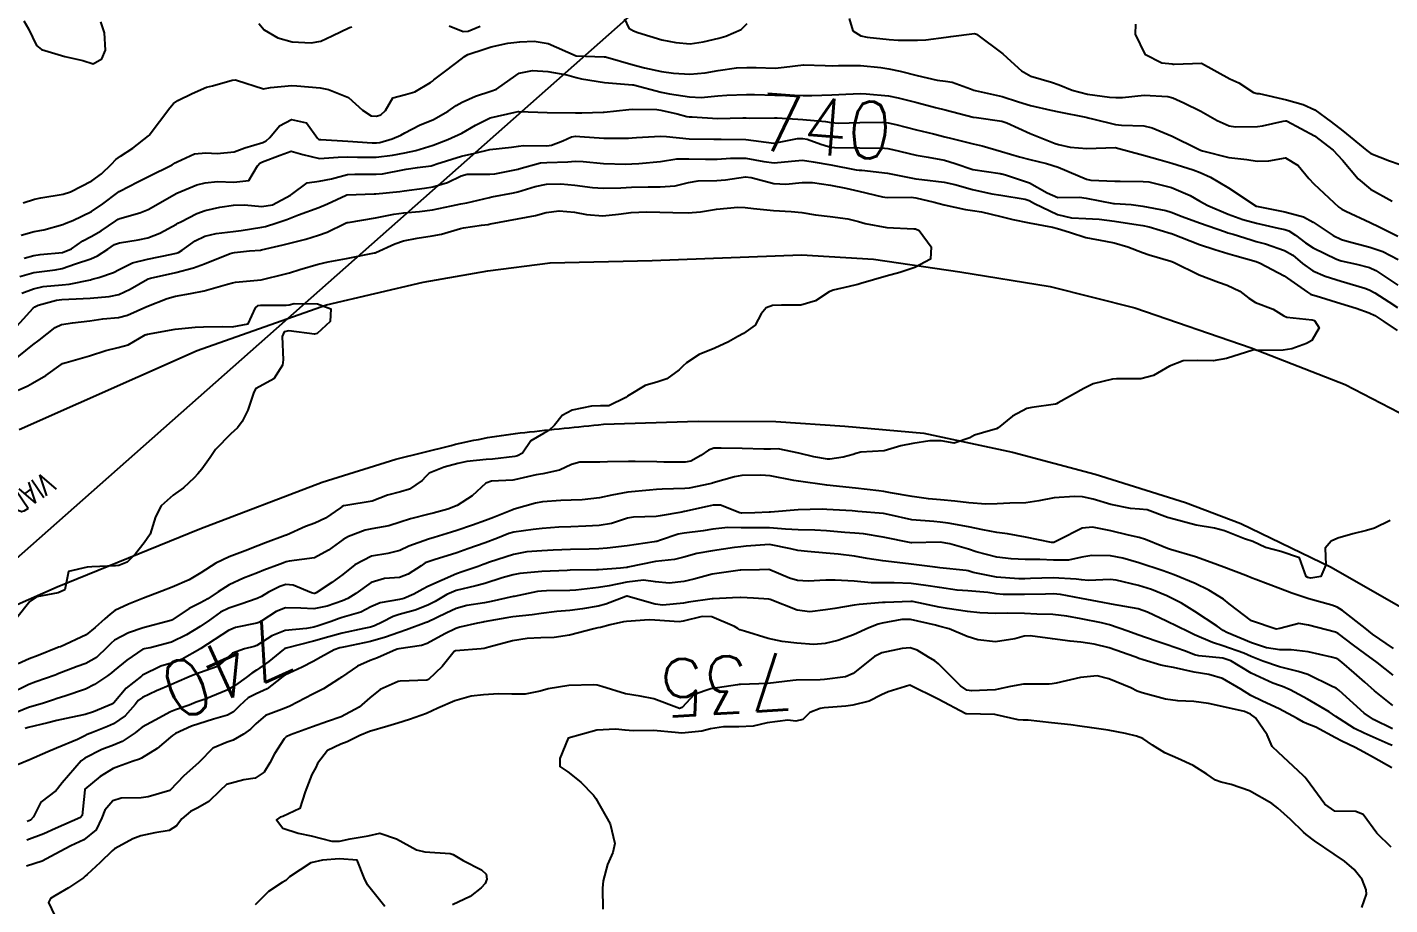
# Model space of a CAD drawing. Header units: metres. Extents: x 307586 to 320046, y 7427249 to 7434250.
# Drawn here: x 316592 to 316687.9, y 7432985.2 to 7433047 of the extents above; entities that cross this region are included whole.
import ezdxf
from ezdxf.enums import TextEntityAlignment as Align

# ---------------------------------------------------------------- set-up
doc = ezdxf.new("R2010")
doc.units = ezdxf.units.M
doc.header["$MEASUREMENT"] = 0
for name, color, linetype in [('Cotas', 45, 'Continuous'), ('Curvas de Nivel 1m', 11, 'Continuous'), ('Curvas de Nivel 5m', 15, 'Continuous'), ('TEXTO', 45, 'Continuous'), ('Vias Primárias', 230, 'Continuous')]:
    doc.layers.add(name, color=color, linetype=linetype)
doc.styles.add('ROMANS', font='romans', dxfattribs={"height": 0.2})
doc.styles.add('Style-STANDARD', font='STANDARD.shx')

msp = doc.modelspace()

# ---------------------------------------------------------------- linework, layer by layer
at = {"layer": 'Curvas de Nivel 1m', "flags": 128}
for points, elevation in [([(316591.751, 7433047.424), (316592.085, 7433046.846), (316592.646, 7433045.679), (316593.009, 7433045.406), (316594.638, 7433044.91), (316595.898, 7433044.633), (316596.633, 7433044.397), (316597.252, 7433044.738), (316597.512, 7433045.351), (316597.442, 7433046.565), (316597.176, 7433047.355)], 737), ([(316608.29, 7433047.224), (316608.666, 7433046.778), (316609.638, 7433046.23), (316610.654, 7433045.951), (316611.972, 7433045.862), (316612.655, 7433045.992), (316613.458, 7433046.365), (316614.67, 7433046.942), (316614.831, 7433046.987)], 737), ([(316621.702, 7433047.065), (316622.667, 7433046.678), (316623.021, 7433046.693), (316623.878, 7433047.038)], 737), ([(316634.031, 7433047.565), (316634.327, 7433046.913), (316634.67, 7433046.724), (316634.976, 7433046.599), (316636.661, 7433046.073), (316637.649, 7433045.884), (316638.657, 7433045.801), (316639.58, 7433045.93), (316640.663, 7433046.195), (316641.159, 7433046.339), (316642.235, 7433046.817), (316642.677, 7433047.232)], 737), ([(316649.836, 7433047.574), (316650.105, 7433046.726), (316650.668, 7433046.373), (316651.106, 7433046.273), (316652.664, 7433046.115), (316653.284, 7433046.063), (316654.664, 7433046.065), (316655.234, 7433046.094), (316656.667, 7433046.27), (316656.991, 7433046.322), (316658.672, 7433046.531), (316658.812, 7433046.477), (316660.65, 7433045.093), (316661.215, 7433044.591), (316661.965, 7433043.909), (316662.632, 7433043.518), (316664.09, 7433043.094), (316664.627, 7433042.92), (316665.539, 7433042.541), (316666.62, 7433042.253), (316668.172, 7433042.06), (316668.618, 7433042.02), (316669.079, 7433042.035), (316670.62, 7433042.195), (316672.268, 7433042.104), (316672.618, 7433041.999), (316673.406, 7433041.651), (316674.609, 7433041.061), (316675.758, 7433040.418), (316676.597, 7433040.026), (316677.039, 7433039.961), (316678.597, 7433039.996), (316678.934, 7433040.041), (316680.399, 7433040.362), (316680.571, 7433040.392), (316680.603, 7433040.388), (316680.626, 7433040.383), (316680.673, 7433040.359), (316682.588, 7433039.324), (316683.913, 7433038.317), (316684.566, 7433037.607), (316685.672, 7433036.299), (316686.542, 7433035.579), (316688.055, 7433034.742)], 737), ([(316669.99, 7433047.177), (316669.966, 7433046.487), (316670.652, 7433045.078), (316671.854, 7433044.462), (316672.578, 7433044.387), (316672.642, 7433044.376), (316672.729, 7433044.363), (316674.643, 7433044.43), (316676.632, 7433043.329), (316677.283, 7433043.054), (316678.297, 7433042.385), (316678.556, 7433042.315), (316678.622, 7433042.312), (316678.696, 7433042.306), (316680.618, 7433041.862), (316681.808, 7433041.535), (316682.611, 7433041.153), (316683.772, 7433040.318), (316684.593, 7433039.678), (316686.291, 7433038.293), (316686.571, 7433038.096), (316687.876, 7433037.58), (316688.564, 7433037.341)], 736), ([(316591.709, 7433034.617), (316592.518, 7433034.875), (316592.951, 7433034.973), (316594.521, 7433035.221), (316595.04, 7433035.382), (316596.531, 7433036.152), (316597.226, 7433036.663), (316597.932, 7433037.346), (316598.233, 7433037.657), (316598.551, 7433037.902), (316599.421, 7433038.471), (316600.522, 7433039.321), (316600.546, 7433039.348), (316600.574, 7433039.384), (316602.044, 7433041.298), (316602.296, 7433041.596), (316602.601, 7433041.812), (316603.593, 7433042.295), (316604.615, 7433042.745), (316605.025, 7433042.855), (316606.419, 7433043.243), (316606.623, 7433043.257), (316606.736, 7433043.239), (316608.614, 7433042.625), (316609.114, 7433042.717), (316610.618, 7433042.859), (316610.965, 7433042.847), (316612.616, 7433042.7), (316613.197, 7433042.582), (316614.606, 7433042.016), (316615.582, 7433041.135), (316616.206, 7433040.742), (316616.589, 7433040.703), (316616.895, 7433040.811), (316617.205, 7433041.114), (316617.72, 7433041.995), (316618.61, 7433042.243), (316619.274, 7433042.432), (316620.373, 7433043.082), (316620.521, 7433043.184), (316620.625, 7433043.269), (316621.467, 7433043.903), (316622.64, 7433044.787), (316622.776, 7433044.914), (316623.015, 7433045.046), (316624.224, 7433045.46), (316624.651, 7433045.579), (316625.828, 7433045.846), (316626.657, 7433045.952), (316627.668, 7433045.984), (316628.656, 7433045.823), (316630.643, 7433044.96), (316632.607, 7433044.895), (316632.643, 7433044.894), (316632.689, 7433044.883), (316634.637, 7433044.332), (316635.435, 7433044.102), (316636.632, 7433043.843), (316637.486, 7433043.731), (316638.631, 7433043.663), (316639.717, 7433043.764), (316640.634, 7433043.928), (316641.923, 7433044.108), (316642.636, 7433044.145), (316643.308, 7433044.131), (316644.636, 7433044.098), (316645.268, 7433044.152), (316646.638, 7433044.326), (316648.156, 7433044.265), (316648.638, 7433044.251), (316649.101, 7433044.272), (316650.638, 7433044.267), (316652.078, 7433044.139), (316652.637, 7433044.051), (316653.444, 7433043.873), (316654.632, 7433043.573), (316656.037, 7433043.247), (316656.628, 7433043.175), (316657.096, 7433043.111), (316658.377, 7433042.624), (316658.622, 7433042.55), (316658.712, 7433042.529), (316660.618, 7433042.088), (316661.755, 7433041.723), (316662.612, 7433041.455), (316664.039, 7433041.125), (316664.608, 7433041.018), (316666.499, 7433040.636), (316666.604, 7433040.612), (316666.674, 7433040.599), (316666.976, 7433040.524), (316668.597, 7433040.135), (316669.008, 7433040.085), (316670.596, 7433040.029), (316671.166, 7433039.9), (316672.586, 7433039.303), (316674.332, 7433038.432), (316674.572, 7433038.331), (316674.72, 7433038.28), (316676.567, 7433037.811), (316677.835, 7433037.661), (316678.565, 7433037.553), (316679.375, 7433037.562), (316680.567, 7433037.792), (316681.459, 7433037.244), (316682.197, 7433036.335), (316682.547, 7433035.962), (316684.302, 7433034.312), (316684.521, 7433034.158), (316684.804, 7433034.023), (316686.512, 7433033.236), (316687.151, 7433032.922), (316688.464, 7433032.261)], 738), ([(316591.565, 7433032.345), (316592.491, 7433032.598), (316593.173, 7433032.722), (316594.498, 7433033.081), (316594.712, 7433033.175), (316595.194, 7433033.38), (316596.509, 7433034.003), (316597.314, 7433034.553), (316598.384, 7433035.341), (316598.461, 7433035.403), (316598.524, 7433035.445), (316599.775, 7433036.083), (316600.534, 7433036.475), (316602.205, 7433037.295), (316602.419, 7433037.417), (316602.546, 7433037.506), (316603.764, 7433038.069), (316604.556, 7433038.14), (316605.372, 7433038.074), (316606.563, 7433038.212), (316607.314, 7433038.484), (316608.569, 7433038.87), (316608.817, 7433038.971), (316609.064, 7433039.215), (316609.752, 7433040.037), (316610.586, 7433040.469), (316611.647, 7433040.247), (316612.43, 7433039.172), (316612.497, 7433039.096), (316612.572, 7433039.077), (316612.671, 7433039.07), (316614.571, 7433038.943), (316616.276, 7433038.831), (316616.57, 7433038.828), (316616.822, 7433038.865), (316617.675, 7433039.109), (316618.299, 7433039.38), (316618.577, 7433039.537), (316619.603, 7433040.07), (316620.587, 7433040.489), (316621.616, 7433041.065), (316622.192, 7433041.463), (316622.603, 7433041.692), (316623.538, 7433042.112), (316624.614, 7433042.465), (316625.026, 7433042.615), (316625.584, 7433043.016), (316626.63, 7433043.741), (316627.562, 7433043.92), (316628.632, 7433043.843), (316629.974, 7433043.622), (316630.628, 7433043.432), (316631.006, 7433043.333), (316632.624, 7433043.087), (316634.608, 7433042.925), (316634.668, 7433042.91), (316636.616, 7433042.409), (316637.211, 7433042.284), (316638.611, 7433042.069), (316639.435, 7433042.027), (316640.612, 7433042.138), (316641.246, 7433042.198), (316642.614, 7433042.229), (316643.189, 7433042.23), (316644.614, 7433042.193), (316645.22, 7433042.178), (316646.614, 7433042.166), (316647.209, 7433042.166), (316648.615, 7433042.205), (316649.121, 7433042.229), (316650.617, 7433042.3), (316651.037, 7433042.294), (316652.615, 7433042.134), (316653.295, 7433042.001), (316654.608, 7433041.663), (316655.93, 7433041.33), (316656.601, 7433041.161), (316658.567, 7433040.646), (316658.593, 7433040.643), (316658.805, 7433040.618), (316660.599, 7433040.36), (316660.945, 7433040.248), (316662.587, 7433039.495), (316664.346, 7433038.783), (316664.575, 7433038.715), (316665.401, 7433038.542), (316666.572, 7433038.426), (316668.573, 7433038.5), (316670.568, 7433037.968), (316671.732, 7433037.63), (316672.562, 7433037.402), (316674.052, 7433036.941), (316674.556, 7433036.757), (316675.278, 7433036.423), (316676.542, 7433035.66), (316678.491, 7433034.38), (316678.514, 7433034.371), (316680.519, 7433033.99), (316681.812, 7433033.636), (316682.512, 7433033.259), (316683.909, 7433032.316), (316684.5, 7433032.033), (316684.896, 7433031.909), (316686.495, 7433031.493), (316687.397, 7433031.181), (316688.487, 7433030.633)], 739), ([(316591.472, 7433029.425), (316592.456, 7433029.706), (316593.962, 7433029.891), (316594.459, 7433029.985), (316595.401, 7433030.314), (316596.466, 7433030.678), (316596.944, 7433030.879), (316597.665, 7433031.348), (316598.148, 7433031.673), (316598.48, 7433031.81), (316599.81, 7433032), (316600.485, 7433032.141), (316601.321, 7433032.477), (316602.5, 7433033.125), (316602.604, 7433033.187), (316602.797, 7433033.287), (316603.923, 7433033.862), (316604.511, 7433034.085), (316605.562, 7433034.303), (316606.515, 7433034.457), (316607.285, 7433034.463), (316608.514, 7433034.349), (316609.25, 7433034.479), (316610.522, 7433035.143), (316610.598, 7433035.199), (316611.691, 7433036.027), (316612.538, 7433036.145), (316613.407, 7433036.294), (316614.545, 7433036.598), (316615.045, 7433036.643), (316616.546, 7433036.628), (316616.997, 7433036.665), (316618.551, 7433036.961), (316618.667, 7433036.983), (316619.464, 7433037.091), (316620.418, 7433037.218), (316620.555, 7433037.253), (316620.831, 7433037.351), (316622.561, 7433037.891), (316623.488, 7433038.117), (316624.566, 7433038.359), (316626.088, 7433038.527), (316626.569, 7433038.598), (316626.928, 7433038.638), (316628.569, 7433038.631), (316628.884, 7433038.663), (316629.687, 7433038.969), (316630.292, 7433039.247), (316630.576, 7433039.295), (316630.898, 7433039.277), (316632.575, 7433039.157), (316634.314, 7433039.174), (316634.576, 7433039.187), (316634.885, 7433039.215), (316636.577, 7433039.316), (316636.987, 7433039.286), (316638.575, 7433039.113), (316640.327, 7433039.091), (316640.575, 7433039.088), (316640.833, 7433039.094), (316642.576, 7433039.075), (316644.552, 7433038.811), (316644.573, 7433038.811), (316646.219, 7433039.131), (316646.577, 7433039.143), (316646.896, 7433039.086), (316647.845, 7433038.751), (316648.398, 7433038.569), (316648.571, 7433038.528), (316648.804, 7433038.504), (316650.57, 7433038.474), (316652.335, 7433038.458), (316652.57, 7433038.437), (316652.894, 7433038.362), (316654.566, 7433037.977), (316655.406, 7433037.821), (316656.563, 7433037.615), (316657.307, 7433037.386), (316658.556, 7433036.955), (316660.481, 7433036.674), (316660.554, 7433036.665), (316660.602, 7433036.648), (316660.847, 7433036.596), (316662.545, 7433036.015), (316663.776, 7433035.315), (316664.53, 7433034.998), (316666.055, 7433035.01), (316666.529, 7433034.942), (316668.457, 7433034.568), (316668.524, 7433034.564), (316669.694, 7433034.488), (316670.522, 7433034.391), (316672.129, 7433034.065), (316672.518, 7433033.947), (316673.294, 7433033.663), (316674.511, 7433033.211), (316676.344, 7433032.572), (316676.504, 7433032.515), (316676.581, 7433032.486), (316676.875, 7433032.404), (316678.13, 7433032.016), (316678.498, 7433031.905), (316679.148, 7433031.722), (316680.492, 7433031.264), (316681.064, 7433030.927), (316681.751, 7433030.341), (316682.475, 7433029.824), (316683.345, 7433029.446), (316684.465, 7433029.095), (316686.137, 7433028.614), (316686.456, 7433028.502), (316686.838, 7433028.284), (316687.823, 7433027.646), (316688.443, 7433027.252)], 741), ([(316591.609, 7433028.249), (316592.44, 7433028.558), (316593.127, 7433028.719), (316594.445, 7433028.838), (316594.937, 7433028.891), (316596.451, 7433029.204), (316596.577, 7433029.233), (316597.026, 7433029.354), (316598.077, 7433029.723), (316598.459, 7433029.933), (316599.398, 7433030.397), (316600.466, 7433030.643), (316602.183, 7433031.007), (316602.471, 7433031.072), (316602.635, 7433031.125), (316602.889, 7433031.286), (316603.81, 7433031.949), (316604.488, 7433032.274), (316605.283, 7433032.466), (316606.493, 7433032.607), (316607.059, 7433032.67), (316608.498, 7433032.894), (316608.758, 7433032.958), (316609.565, 7433033.209), (316610.273, 7433033.435), (316610.506, 7433033.524), (316611.088, 7433033.771), (316612.514, 7433034.289), (316613.139, 7433034.542), (316614.454, 7433035.151), (316614.501, 7433035.172), (316614.523, 7433035.175), (316616.405, 7433035.242), (316616.525, 7433035.252), (316618.21, 7433035.421), (316618.528, 7433035.462), (316619.968, 7433035.649), (316620.533, 7433035.735), (316621.565, 7433036.037), (316622.545, 7433036.519), (316622.964, 7433036.628), (316624.547, 7433036.631), (316624.906, 7433036.666), (316626.553, 7433036.986), (316626.596, 7433037), (316628.119, 7433037.423), (316628.558, 7433037.462), (316630.036, 7433037.488), (316630.559, 7433037.538), (316631.133, 7433037.526), (316632.557, 7433037.371), (316634.138, 7433037.334), (316634.557, 7433037.354), (316635.038, 7433037.383), (316636.559, 7433037.534), (316637.727, 7433037.702), (316638.561, 7433037.717), (316639.732, 7433037.678), (316640.561, 7433037.693), (316641.495, 7433037.759), (316642.562, 7433037.751), (316643.846, 7433037.512), (316644.559, 7433037.427), (316645.781, 7433037.557), (316646.561, 7433037.605), (316647.308, 7433037.506), (316648.558, 7433037.282), (316650.331, 7433036.946), (316650.555, 7433036.921), (316650.748, 7433036.91), (316652.553, 7433036.69), (316654.548, 7433036.312), (316654.967, 7433036.246), (316656.544, 7433036.059), (316657.273, 7433035.908), (316658.537, 7433035.546), (316659.898, 7433035.241), (316660.531, 7433035.144), (316662.233, 7433034.869), (316662.526, 7433034.77), (316662.901, 7433034.566), (316664.515, 7433033.803), (316665.489, 7433033.564), (316666.513, 7433033.514), (316667.451, 7433033.455), (316668.511, 7433033.325), (316669.881, 7433033.114), (316670.508, 7433033.018), (316670.959, 7433032.924), (316672.503, 7433032.464), (316672.535, 7433032.45), (316674.495, 7433031.682), (316675.578, 7433031.333), (316676.489, 7433031.048), (316676.984, 7433030.899), (316678.484, 7433030.478), (316678.774, 7433030.377), (316680.47, 7433029.484), (316682.101, 7433028.335), (316682.312, 7433028.193), (316682.451, 7433028.14), (316682.705, 7433028.073), (316684.445, 7433027.523), (316685.531, 7433027.21), (316686.439, 7433026.885), (316686.838, 7433026.685), (316687.478, 7433026.274), (316688.424, 7433025.642)], 742), ([(316590.825, 7433025.434), (316592.421, 7433027.208), (316592.528, 7433027.302), (316592.76, 7433027.407), (316594.049, 7433027.774), (316594.429, 7433027.818), (316595.925, 7433027.873), (316596.431, 7433027.903), (316597.766, 7433028.013), (316598.435, 7433028.163), (316599.239, 7433028.534), (316600.452, 7433029.236), (316600.508, 7433029.264), (316600.683, 7433029.317), (316602.457, 7433029.718), (316603.704, 7433030.035), (316604.464, 7433030.329), (316606.272, 7433031.044), (316606.472, 7433031.104), (316606.587, 7433031.124), (316607.648, 7433031.228), (316608.403, 7433031.291), (316608.474, 7433031.303), (316610.014, 7433031.67), (316610.482, 7433031.784), (316611.604, 7433032.066), (316612.49, 7433032.33), (316613.102, 7433032.556), (316614.338, 7433033.152), (316614.449, 7433033.205), (316614.504, 7433033.22), (316614.595, 7433033.239), (316616.507, 7433033.57), (316617.81, 7433033.807), (316618.511, 7433033.901), (316619.6, 7433034.002), (316620.513, 7433034.13), (316621.859, 7433034.403), (316622.518, 7433034.537), (316622.946, 7433034.618), (316624.523, 7433034.991), (316624.701, 7433035.027), (316626.22, 7433035.312), (316626.529, 7433035.386), (316627.752, 7433035.771), (316628.537, 7433035.934), (316629.558, 7433035.95), (316630.536, 7433035.865), (316631.774, 7433035.701), (316632.534, 7433035.638), (316633.777, 7433035.674), (316634.535, 7433035.707), (316635.69, 7433035.738), (316636.536, 7433035.745), (316637.591, 7433035.815), (316638.541, 7433036.04), (316639.227, 7433036.169), (316640.543, 7433036.194), (316641.146, 7433036.229), (316642.547, 7433036.441), (316642.954, 7433036.399), (316644.541, 7433035.977), (316645.395, 7433035.923), (316646.542, 7433036.048), (316647.261, 7433036.04), (316648.54, 7433035.864), (316649.617, 7433035.649), (316650.534, 7433035.426), (316652.197, 7433035.026), (316652.527, 7433034.99), (316654.199, 7433035.002), (316654.527, 7433034.961), (316655.833, 7433034.657), (316656.521, 7433034.483), (316658.044, 7433034.153), (316658.518, 7433034.084), (316659.155, 7433033.975), (316660.513, 7433033.643), (316661.361, 7433033.437), (316662.509, 7433033.2), (316664.168, 7433032.892), (316664.505, 7433032.804), (316665.344, 7433032.542), (316666.499, 7433032.172), (316667.894, 7433031.906), (316668.496, 7433031.798), (316669.467, 7433031.516), (316670.489, 7433031.125), (316670.967, 7433030.953), (316672.484, 7433030.521), (316672.679, 7433030.448), (316674.47, 7433029.558), (316675.851, 7433029.027), (316676.459, 7433028.816), (316677.344, 7433028.397), (316677.97, 7433027.909), (316678.445, 7433027.608), (316679.683, 7433027.125), (316680.436, 7433026.653), (316680.658, 7433026.579), (316682.433, 7433026.385), (316682.604, 7433026.328), (316682.92, 7433025.831), (316682.412, 7433024.937), (316682.027, 7433024.717), (316681.007, 7433024.351), (316680.402, 7433024.244), (316678.549, 7433024.231), (316678.402, 7433024.262), (316678.265, 7433024.245), (316676.395, 7433023.662), (316675.47, 7433023.496), (316674.394, 7433023.52), (316673.343, 7433023.491), (316672.39, 7433023.119), (316671.259, 7433022.467), (316670.38, 7433022.221), (316668.654, 7433022.223), (316668.38, 7433022.211), (316667.021, 7433021.869), (316666.373, 7433021.563), (316664.564, 7433020.547), (316664.439, 7433020.471), (316664.361, 7433020.442), (316662.7, 7433020.225), (316662.356, 7433020.135), (316661.334, 7433019.599), (316660.336, 7433018.781), (316660.222, 7433018.713), (316659.793, 7433018.605), (316658.671, 7433018.275), (316658.328, 7433018.083), (316657.24, 7433017.715), (316656.325, 7433017.86), (316655.534, 7433017.861), (316654.323, 7433017.684), (316653.484, 7433017.516), (316652.318, 7433017.173), (316650.676, 7433017.074), (316650.315, 7433016.972), (316650.132, 7433016.904), (316649.428, 7433016.729), (316648.477, 7433016.571), (316648.31, 7433016.576), (316647.364, 7433016.749), (316646.315, 7433017.009), (316644.84, 7433017.304), (316644.318, 7433017.295), (316643.837, 7433017.276), (316642.318, 7433017.323), (316640.845, 7433017.359), (316640.318, 7433017.348), (316639.941, 7433017.219), (316639.405, 7433016.849), (316638.713, 7433016.45), (316638.305, 7433016.359), (316636.809, 7433016.371), (316636.306, 7433016.391), (316634.788, 7433016.421), (316634.306, 7433016.42), (316632.841, 7433016.388), (316632.304, 7433016.366), (316630.889, 7433016.366), (316630.302, 7433016.201), (316629.456, 7433015.808), (316628.292, 7433015.552), (316627.807, 7433015.468), (316626.285, 7433015.118), (316626.182, 7433015.104), (316624.682, 7433015.024), (316624.281, 7433014.883), (316623.318, 7433013.994), (316622.266, 7433013.313), (316621.591, 7433013.06), (316620.556, 7433012.778), (316620.257, 7433012.707), (316618.961, 7433012.384), (316618.249, 7433012.154), (316617.456, 7433011.896), (316616.241, 7433011.67), (316615.787, 7433011.58), (316614.611, 7433011.144), (316614.231, 7433010.93), (316613.206, 7433010.177), (316612.218, 7433009.648), (316610.426, 7433009.408), (316610.215, 7433009.365), (316610.094, 7433009.321), (316609.795, 7433009.204), (316608.655, 7433008.769), (316608.207, 7433008.591), (316607.214, 7433008.219), (316606.198, 7433007.746), (316605.437, 7433007.251), (316604.701, 7433006.746), (316604.181, 7433006.462), (316603.384, 7433006.069), (316602.238, 7433005.289), (316602.193, 7433005.259), (316602.162, 7433005.245), (316602.097, 7433005.226), (316600.157, 7433004.723), (316599.122, 7433004.361), (316598.148, 7433003.835), (316597.872, 7433003.616), (316597.624, 7433003.345), (316596.866, 7433002.619), (316596.126, 7433002.208), (316595.501, 7433001.99), (316594.114, 7433001.447), (316594.073, 7433001.431), (316593.967, 7433001.391), (316592.597, 7433000.916), (316592.106, 7433000.716), (316590.682, 7433000.014)], 743), ([(316590.907, 7433023.432), (316592.395, 7433024.634), (316592.847, 7433024.957), (316593.406, 7433025.4), (316593.959, 7433025.843), (316594.41, 7433026.048), (316595.193, 7433026.161), (316596.412, 7433026.317), (316597.319, 7433026.446), (316598.415, 7433026.554), (316599.047, 7433026.703), (316600.423, 7433027.32), (316601.851, 7433027.88), (316602.434, 7433028.053), (316603.482, 7433028.24), (316604.445, 7433028.434), (316606.087, 7433028.883), (316606.45, 7433028.986), (316606.664, 7433029.024), (316608.453, 7433029.2), (316608.47, 7433029.203), (316608.547, 7433029.219), (316610.068, 7433029.593), (316610.458, 7433029.695), (316611.184, 7433029.913), (316612.464, 7433030.298), (316613.172, 7433030.457), (316614.468, 7433030.69), (316616.44, 7433031.088), (316616.473, 7433031.093), (316616.494, 7433031.098), (316616.53, 7433031.119), (316617.862, 7433031.727), (316618.485, 7433031.938), (316619.442, 7433032.137), (316620.491, 7433032.283), (316621.151, 7433032.412), (316622.499, 7433032.804), (316622.701, 7433032.847), (316623.973, 7433033.035), (316624.438, 7433033.096), (316624.504, 7433033.105), (316624.606, 7433033.131), (316626.508, 7433033.494), (316627.769, 7433033.729), (316628.512, 7433033.924), (316629.436, 7433034.049), (316630.513, 7433033.952), (316631.365, 7433033.801), (316632.511, 7433033.701), (316633.618, 7433033.812), (316634.513, 7433033.924), (316635.591, 7433033.971), (316636.514, 7433033.969), (316637.441, 7433033.943), (316638.513, 7433033.915), (316639.386, 7433033.98), (316640.516, 7433034.175), (316641.999, 7433034.299), (316642.518, 7433034.279), (316643.108, 7433034.213), (316644.516, 7433034.069), (316645.753, 7433034.009), (316646.515, 7433033.936), (316647.482, 7433033.781), (316648.512, 7433033.645), (316649.743, 7433033.495), (316650.509, 7433033.299), (316650.964, 7433033.169), (316652.505, 7433032.889), (316654.388, 7433032.787), (316654.504, 7433032.774), (316654.766, 7433032.667), (316655.626, 7433031.512), (316655.559, 7433030.654), (316654.467, 7433030.062), (316653.42, 7433029.724), (316652.461, 7433029.465), (316650.666, 7433028.928), (316650.454, 7433028.868), (316650.333, 7433028.842), (316649.847, 7433028.726), (316648.712, 7433028.476), (316648.449, 7433028.348), (316647.474, 7433027.719), (316646.44, 7433027.421), (316645.079, 7433027.42), (316644.439, 7433027.391), (316644.009, 7433027.223), (316643.662, 7433026.798), (316643.223, 7433026), (316642.412, 7433025.43), (316642.008, 7433025.217), (316641.358, 7433024.826), (316640.399, 7433024.401), (316639.29, 7433023.955), (316638.388, 7433023.36), (316638.136, 7433023.112), (316637.892, 7433022.865), (316637.022, 7433022.224), (316636.37, 7433022.021), (316635.488, 7433021.771), (316634.355, 7433021.08), (316634.256, 7433021.009), (316634.121, 7433020.912), (316632.93, 7433020.341), (316632.347, 7433020.329), (316631.705, 7433020.298), (316630.344, 7433020.032), (316629.648, 7433019.659), (316629.095, 7433018.972), (316628.703, 7433018.603), (316628.327, 7433018.379), (316627.43, 7433017.881), (316626.853, 7433016.995), (316626.505, 7433016.803), (316626.309, 7433016.764), (316624.746, 7433016.584), (316624.306, 7433016.563), (316622.926, 7433016.422), (316622.301, 7433016.27), (316621.344, 7433016.018), (316620.291, 7433015.588), (316620.024, 7433015.345), (316619.785, 7433015.085), (316618.902, 7433014.469), (316618.275, 7433014.279), (316617.345, 7433014.037), (316616.268, 7433013.622), (316614.43, 7433013.313), (316614.264, 7433013.297), (316614.166, 7433013.249), (316614.056, 7433013.152), (316612.988, 7433012.426), (316612.246, 7433012.068), (316611.591, 7433011.832), (316610.233, 7433011.238), (316610.209, 7433011.224), (316610.152, 7433011.201), (316608.757, 7433010.686), (316608.225, 7433010.475), (316607.324, 7433010.127), (316606.218, 7433009.716), (316605.263, 7433009.254), (316604.206, 7433008.577), (316603.383, 7433008.097), (316602.196, 7433007.577), (316601.481, 7433007.301), (316600.178, 7433006.802), (316599.123, 7433006.381), (316598.169, 7433005.929), (316597.826, 7433005.684), (316597.449, 7433005.347), (316596.782, 7433004.729), (316596.151, 7433004.217), (316594.342, 7433003.387), (316594.186, 7433003.346), (316594.142, 7433003.333), (316592.764, 7433002.773), (316592.13, 7433002.537), (316591.359, 7433002.187)], 744), ([(316687.923, 7433012.263), (316686.816, 7433011.716), (316686.256, 7433011.553), (316685.287, 7433011.329), (316684.25, 7433011.012), (316683.762, 7433010.801), (316683.36, 7433010.319), (316683.394, 7433009.149), (316683.054, 7433008.322), (316682.331, 7433008.209), (316682.212, 7433008.226), (316682.131, 7433008.251), (316682.012, 7433008.333), (316681.536, 7433009.644), (316680.239, 7433010.088), (316679.149, 7433010.371), (316678.247, 7433010.791), (316677.67, 7433010.965), (316676.254, 7433011.531), (316675.567, 7433011.721), (316674.258, 7433011.927), (316672.348, 7433012.449), (316672.263, 7433012.485), (316670.82, 7433013.023), (316670.269, 7433013.073), (316669.653, 7433013.102), (316668.272, 7433013.391), (316667.02, 7433013.768), (316666.277, 7433013.928), (316665.707, 7433013.958), (316664.276, 7433013.868), (316663.188, 7433013.646), (316662.272, 7433013.503), (316661.159, 7433013.474), (316660.271, 7433013.44), (316659.457, 7433013.422), (316658.272, 7433013.51), (316657.278, 7433013.624), (316656.274, 7433013.713), (316655.419, 7433013.798), (316654.276, 7433013.962), (316652.751, 7433014.213), (316652.279, 7433014.297), (316651.934, 7433014.35), (316650.281, 7433014.531), (316648.283, 7433014.74), (316646.287, 7433015.032), (316645.963, 7433015.09), (316644.292, 7433015.402), (316643.634, 7433015.455), (316642.292, 7433015.421), (316641.765, 7433015.343), (316640.284, 7433014.909), (316640.234, 7433014.89), (316640.036, 7433014.842), (316638.591, 7433014.546), (316638.279, 7433014.511), (316636.694, 7433014.46), (316636.279, 7433014.439), (316635.788, 7433014.397), (316634.276, 7433014.252), (316633.151, 7433014.044), (316632.272, 7433013.854), (316631.049, 7433013.727), (316630.27, 7433013.703), (316629.563, 7433013.674), (316628.269, 7433013.57), (316627.777, 7433013.476), (316626.264, 7433013.062), (316626.094, 7433013.003), (316624.802, 7433012.475), (316624.251, 7433012.264), (316623.343, 7433011.942), (316622.241, 7433011.565), (316621.852, 7433011.443), (316620.643, 7433011.074), (316620.232, 7433010.952), (316618.862, 7433010.458), (316618.223, 7433010.155), (316617.383, 7433009.947), (316616.219, 7433009.753), (316615.05, 7433009.137), (316614.206, 7433008.471), (316613.444, 7433007.914), (316612.323, 7433007.169), (316612.236, 7433007.126), (316612.192, 7433007.122), (316612.015, 7433007.173), (316610.718, 7433007.712), (316610.198, 7433007.753), (316609.777, 7433007.624), (316608.987, 7433007.212), (316608.48, 7433006.926), (316608.186, 7433006.779), (316607.037, 7433006.375), (316606.176, 7433006.107), (316605.604, 7433005.816), (316604.816, 7433005.26), (316604.158, 7433004.818), (316603.2, 7433004.232), (316602.147, 7433003.709), (316600.647, 7433003.312), (316600.222, 7433003.239), (316600.141, 7433003.208), (316599.012, 7433002.449), (316598.118, 7433001.701), (316597.921, 7433001.537), (316597.64, 7433001.345), (316596.733, 7433000.727), (316596.103, 7433000.392), (316594.633, 7432999.917), (316594.096, 7432999.734), (316593.842, 7432999.645), (316593.072, 7432999.4), (316592.314, 7432999.183), (316592.088, 7432999.106), (316590.897, 7432998.611)], 742), ([(316688.153, 7433003.266), (316686.689, 7433004.275), (316686.169, 7433004.68), (316684.561, 7433005.931), (316684.191, 7433006.169), (316683.825, 7433006.314), (316682.197, 7433006.747), (316680.994, 7433007.141), (316680.204, 7433007.45), (316678.466, 7433008.121), (316678.211, 7433008.21), (316677.758, 7433008.385), (316676.222, 7433008.976), (316675.333, 7433009.307), (316674.232, 7433009.701), (316672.455, 7433010.232), (316672.241, 7433010.301), (316671.856, 7433010.456), (316670.71, 7433010.936), (316670.249, 7433011.068), (316669.509, 7433011.229), (316668.253, 7433011.534), (316666.969, 7433011.8), (316666.255, 7433011.721), (316664.574, 7433010.873), (316664.245, 7433010.72), (316664.078, 7433010.719), (316662.248, 7433011.096), (316660.995, 7433011.333), (316660.251, 7433011.426), (316659.258, 7433011.605), (316658.255, 7433011.829), (316656.809, 7433012.083), (316656.258, 7433012.155), (316655.797, 7433012.185), (316654.259, 7433012.321), (316652.601, 7433012.687), (316652.264, 7433012.752), (316650.448, 7433012.9), (316650.265, 7433012.914), (316650.053, 7433012.934), (316648.266, 7433013.044), (316647.955, 7433013.054), (316646.265, 7433013.006), (316644.32, 7433012.846), (316644.264, 7433012.849), (316644.207, 7433012.847), (316643.196, 7433012.801), (316642.292, 7433012.78), (316642.262, 7433012.781), (316642.147, 7433012.812), (316640.784, 7433013.348), (316640.268, 7433013.336), (316639.859, 7433013.252), (316638.263, 7433012.894), (316638.235, 7433012.889), (316638.075, 7433012.862), (316636.546, 7433012.59), (316636.258, 7433012.556), (316634.661, 7433012.5), (316634.256, 7433012.429), (316633.108, 7433012.063), (316632.248, 7433011.918), (316631.318, 7433011.873), (316630.246, 7433011.828), (316629.421, 7433011.792), (316628.244, 7433011.703), (316627.598, 7433011.631), (316626.24, 7433011.444), (316625.895, 7433011.348), (316625.087, 7433011.017), (316624.23, 7433010.697), (316623.006, 7433010.262), (316622.222, 7433009.988), (316620.632, 7433009.489), (316620.216, 7433009.365), (316620.015, 7433009.282), (316619.716, 7433009.085), (316618.812, 7433008.489), (316618.204, 7433008.256), (316617.141, 7433008.173), (316616.201, 7433007.909), (316615.131, 7433007.136), (316614.563, 7433006.769), (316614.185, 7433006.618), (316613.099, 7433006.24), (316612.176, 7433006.044), (316611.264, 7433006.096), (316610.177, 7433006.119), (316609.512, 7433005.867), (316608.498, 7433005.217), (316608.293, 7433005.087), (316608.161, 7433005.031), (316606.663, 7433004.73), (316606.156, 7433004.532), (316604.225, 7433003.269), (316604.178, 7433003.234), (316604.142, 7433003.213), (316602.901, 7433002.512), (316602.127, 7433002.238), (316601.406, 7433002.018), (316600.114, 7433001.372), (316600.08, 7433001.353), (316600.041, 7433001.321), (316598.968, 7433000.467), (316598.094, 7432999.447), (316598.041, 7432999.393), (316597.945, 7432999.341), (316596.649, 7432998.793), (316596.082, 7432998.61), (316595.059, 7432998.395), (316594.075, 7432998.184), (316593.439, 7432998.03), (316592.067, 7432997.69), (316591.86, 7432997.62)], 741), ([(316688.108, 7432999.245), (316686.822, 7433000.273), (316686.129, 7433000.889), (316685.4, 7433001.556), (316684.517, 7433002.304), (316684.3, 7433002.464), (316684.145, 7433002.549), (316683.805, 7433002.654), (316682.15, 7433003.03), (316680.967, 7433003.164), (316680.151, 7433003.176), (316679.218, 7433003.303), (316678.156, 7433003.653), (316676.419, 7433004.397), (316676.165, 7433004.535), (316675.744, 7433004.832), (316674.185, 7433005.872), (316673.231, 7433006.44), (316672.198, 7433006.961), (316671.136, 7433007.4), (316670.205, 7433007.69), (316668.628, 7433008.077), (316668.209, 7433008.112), (316666.684, 7433008.039), (316666.209, 7433008.079), (316665.824, 7433008.141), (316664.21, 7433008.242), (316662.6, 7433008.175), (316662.209, 7433008.162), (316661.794, 7433008.162), (316660.21, 7433008.289), (316658.584, 7433008.616), (316658.214, 7433008.724), (316658.079, 7433008.758), (316656.217, 7433008.942), (316655.89, 7433008.973), (316654.221, 7433009.193), (316653.626, 7433009.271), (316652.224, 7433009.432), (316651.119, 7433009.599), (316650.223, 7433009.746), (316649.066, 7433009.89), (316648.225, 7433009.97), (316646.906, 7433010.074), (316646.227, 7433010.156), (316645.742, 7433010.281), (316644.231, 7433010.571), (316642.585, 7433010.451), (316642.229, 7433010.411), (316641.778, 7433010.366), (316640.226, 7433010.135), (316639.13, 7433009.945), (316638.221, 7433009.68), (316637.557, 7433009.529), (316636.218, 7433009.376), (316634.276, 7433008.972), (316634.213, 7433008.955), (316634.171, 7433008.953), (316633.75, 7433008.915), (316632.212, 7433008.789), (316632.064, 7433008.785), (316630.211, 7433008.76), (316630.004, 7433008.755), (316628.21, 7433008.666), (316626.669, 7433008.534), (316626.207, 7433008.454), (316625.433, 7433008.24), (316624.201, 7433007.832), (316623.57, 7433007.666), (316622.196, 7433007.345), (316621.531, 7433007.06), (316620.698, 7433006.559), (316620.181, 7433006.303), (316619.3, 7433005.964), (316618.171, 7433005.641), (316617.762, 7433005.511), (316616.98, 7433005.112), (316616.433, 7433004.844), (316616.159, 7433004.761), (316615.696, 7433004.665), (316614.155, 7433004.331), (316613.231, 7433004.08), (316612.149, 7433003.783), (316610.226, 7433003.281), (316610.144, 7433003.265), (316610.099, 7433003.245), (316610.035, 7433003.201), (316608.996, 7433002.346), (316608.121, 7433001.731), (316607.813, 7433001.528), (316607.412, 7433001.227), (316606.662, 7433000.68), (316606.104, 7433000.345), (316604.52, 7432999.687), (316604.096, 7432999.549), (316603.894, 7432999.473), (316603.393, 7432999.277), (316602.432, 7432998.944), (316602.088, 7432998.795), (316601.002, 7432998.226), (316600.077, 7432997.717), (316599.852, 7432997.545), (316599.59, 7432997.325), (316598.678, 7432996.719), (316598.06, 7432996.462), (316597.246, 7432996.153), (316596.045, 7432995.551), (316595.79, 7432995.364), (316594.458, 7432993.814), (316594.123, 7432993.388), (316594.084, 7432993.328), (316594.021, 7432993.273), (316592.96, 7432992.449), (316592.446, 7432991.405), (316592.216, 7432991.182), (316591.99, 7432991.096)], 739), ([(316688.086, 7432997.612), (316686.759, 7432998.273), (316686.1, 7432998.72), (316684.322, 7433000.307), (316684.217, 7433000.402), (316684.124, 7433000.465), (316683.842, 7433000.597), (316682.134, 7433001.419), (316681.447, 7433001.652), (316680.139, 7433001.968), (316678.97, 7433002.372), (316678.146, 7433002.7), (316677.613, 7433002.921), (316676.153, 7433003.455), (316675.424, 7433003.679), (316674.161, 7433004.21), (316673.725, 7433004.434), (316672.174, 7433005.182), (316670.837, 7433005.816), (316670.186, 7433006.039), (316668.31, 7433006.38), (316668.192, 7433006.406), (316667.705, 7433006.505), (316666.196, 7433006.788), (316664.716, 7433007.06), (316664.198, 7433007.107), (316663.661, 7433007.092), (316662.198, 7433007.053), (316660.674, 7433007.069), (316660.198, 7433007.11), (316659.616, 7433007.189), (316658.2, 7433007.309), (316657.454, 7433007.374), (316656.202, 7433007.543), (316655.245, 7433007.696), (316654.204, 7433007.821), (316653.005, 7433007.882), (316652.205, 7433007.874), (316651.393, 7433007.89), (316650.206, 7433008.008), (316648.864, 7433008.076), (316648.206, 7433008.058), (316646.95, 7433008.008), (316646.206, 7433008.043), (316645.657, 7433008.218), (316644.266, 7433008.789), (316644.228, 7433008.805), (316644.213, 7433008.807), (316644.195, 7433008.808), (316643.542, 7433008.797), (316642.213, 7433008.771), (316642.17, 7433008.768), (316640.21, 7433008.5), (316638.916, 7433008.143), (316638.204, 7433007.963), (316637.185, 7433007.853), (316636.204, 7433007.953), (316635.374, 7433008.062), (316634.203, 7433007.926), (316632.947, 7433007.669), (316632.199, 7433007.551), (316630.601, 7433007.358), (316630.197, 7433007.33), (316628.539, 7433007.319), (316628.196, 7433007.304), (316627.908, 7433007.271), (316626.603, 7433006.996), (316626.264, 7433006.927), (316626.192, 7433006.909), (316624.64, 7433006.569), (316624.185, 7433006.481), (316622.942, 7433006.281), (316622.178, 7433006.066), (316621.489, 7433005.745), (316620.163, 7433005.117), (316620.136, 7433005.107), (316620.064, 7433005.081), (316618.681, 7433004.571), (316618.156, 7433004.39), (316617.203, 7433004.059), (316616.149, 7433003.76), (316614.384, 7433003.385), (316614.145, 7433003.33), (316614.001, 7433003.295), (316613.606, 7433003.155), (316612.649, 7433002.651), (316612.131, 7433002.35), (316611.356, 7433001.95), (316610.116, 7433001.383), (316610.001, 7433001.315), (316609.878, 7433001.202), (316608.894, 7433000.423), (316608.101, 7433000.074), (316607.544, 7432999.78), (316606.943, 7432999.231), (316606.52, 7432998.804), (316606.086, 7432998.567), (316605.116, 7432998.287), (316604.08, 7432997.968), (316603.567, 7432997.786), (316602.443, 7432997.286), (316602.213, 7432997.146), (316602.069, 7432997.018), (316601.133, 7432996.227), (316600.046, 7432995.543), (316599.89, 7432995.477), (316599.443, 7432995.326), (316598.408, 7432994.968), (316598.038, 7432994.82), (316597.133, 7432994.248), (316596.047, 7432993.36), (316596.043, 7432993.339), (316596.019, 7432993.093), (316595.856, 7432991.501), (316595.737, 7432991.364), (316593.985, 7432990.603), (316593.163, 7432990.216), (316591.977, 7432989.778)], 738), ([(316688.075, 7432996.428), (316687.777, 7432996.562), (316686.083, 7432997.303), (316685.422, 7432997.626), (316684.347, 7432998.306), (316684.096, 7432998.483), (316683.622, 7432998.793), (316682.113, 7432999.7), (316680.895, 7433000.348), (316680.35, 7433000.581), (316680.126, 7433000.658), (316679.667, 7433000.825), (316678.134, 7433001.53), (316676.711, 7433002.394), (316676.145, 7433002.585), (316674.463, 7433002.742), (316674.147, 7433002.81), (316673.519, 7433003.066), (316672.154, 7433003.541), (316671.461, 7433003.765), (316670.16, 7433004.226), (316669.47, 7433004.487), (316668.169, 7433004.934), (316667.607, 7433005.07), (316666.175, 7433005.343), (316665.176, 7433005.537), (316664.179, 7433005.649), (316663.057, 7433005.684), (316662.18, 7433005.728), (316661.02, 7433005.748), (316660.18, 7433005.725), (316659.033, 7433005.758), (316658.181, 7433005.854), (316656.747, 7433006.071), (316656.186, 7433006.175), (316654.298, 7433006.562), (316654.191, 7433006.566), (316652.38, 7433006.499), (316652.19, 7433006.486), (316650.539, 7433006.364), (316650.187, 7433006.316), (316648.832, 7433006.084), (316648.182, 7433005.981), (316647.087, 7433005.843), (316646.181, 7433005.947), (316644.281, 7433006.7), (316644.192, 7433006.727), (316643.107, 7433006.801), (316642.232, 7433006.849), (316642.193, 7433006.848), (316641.633, 7433006.818), (316640.272, 7433006.758), (316640.192, 7433006.756), (316638.534, 7433006.51), (316638.187, 7433006.455), (316636.741, 7433006.318), (316636.185, 7433006.376), (316634.296, 7433006.908), (316634.214, 7433006.931), (316634.193, 7433006.931), (316634.129, 7433006.911), (316632.731, 7433006.378), (316632.183, 7433006.244), (316631.072, 7433006.054), (316630.178, 7433005.942), (316629.28, 7433005.865), (316628.174, 7433005.727), (316627.528, 7433005.631), (316626.17, 7433005.48), (316625.755, 7433005.42), (316624.164, 7433005.125), (316624.085, 7433005.11), (316623.698, 7433005.035), (316622.443, 7433004.764), (316622.159, 7433004.673), (316621.39, 7433004.296), (316620.148, 7433003.61), (316619.754, 7433003.477), (316618.144, 7433003.23), (316618.038, 7433003.207), (316617.747, 7433003.104), (316616.648, 7433002.602), (316616.132, 7433002.411), (316615.245, 7433002.015), (316614.114, 7433001.25), (316614.057, 7433001.208), (316613.964, 7433001.151), (316612.847, 7433000.421), (316612.102, 7433000.047), (316610.474, 7432999.194), (316610.091, 7432999.033), (316608.761, 7432998.538), (316608.08, 7432997.956), (316607.716, 7432997.584), (316607.224, 7432997.228), (316606.492, 7432996.81), (316606.065, 7432996.68), (316605.064, 7432996.249), (316604.099, 7432995.269), (316604.042, 7432995.209), (316603.015, 7432994.298), (316602.053, 7432993.29), (316602.037, 7432993.276), (316600.516, 7432992.812), (316600.014, 7432992.751), (316598.615, 7432992.733), (316598.011, 7432992.539), (316597.45, 7432991.896), (316597.257, 7432991.347), (316596.845, 7432990.491), (316595.977, 7432989.804), (316595.071, 7432989.374), (316593.967, 7432988.785), (316593.055, 7432988.306), (316591.951, 7432987.936)], 737), ([(316688.052, 7432994.856), (316686.739, 7432995.597), (316686.068, 7432995.966), (316685.469, 7432996.289), (316684.523, 7432996.749), (316684.08, 7432996.975), (316682.692, 7432997.719), (316682.089, 7432997.961), (316681.822, 7432998.066), (316681.366, 7432998.341), (316680.103, 7432999.012), (316678.928, 7432999.554), (316678.117, 7432999.961), (316677.403, 7433000.387), (316676.13, 7433001.142), (316675.152, 7433001.433), (316674.134, 7433001.586), (316672.662, 7433001.92), (316672.139, 7433002.018), (316671.772, 7433002.088), (316670.546, 7433002.474), (316670.23, 7433002.565), (316670.144, 7433002.594), (316669.963, 7433002.664), (316668.151, 7433003.303), (316667.092, 7433003.572), (316666.155, 7433003.705), (316665.397, 7433003.773), (316664.157, 7433003.931), (316662.575, 7433004.15), (316662.158, 7433004.124), (316661.511, 7433003.934), (316660.154, 7433003.726), (316658.901, 7433003.867), (316658.158, 7433004.112), (316656.884, 7433004.633), (316656.166, 7433004.839), (316655.911, 7433004.9), (316654.172, 7433005.298), (316653.543, 7433005.306), (316652.168, 7433005.038), (316651.892, 7433004.969), (316651.225, 7433004.704), (316650.158, 7433004.211), (316649.053, 7433003.832), (316648.152, 7433003.607), (316647.355, 7433003.544), (316646.152, 7433003.633), (316645.136, 7433003.758), (316644.155, 7433003.954), (316642.478, 7433004.489), (316642.161, 7433004.583), (316642.01, 7433004.661), (316641.784, 7433004.816), (316640.173, 7433005.498), (316639.502, 7433005.518), (316638.168, 7433005.177), (316637.887, 7433005.143), (316636.169, 7433005.261), (316635.773, 7433005.281), (316634.167, 7433005.164), (316633.953, 7433005.125), (316633.023, 7433004.921), (316632.355, 7433004.734), (316632.161, 7433004.703), (316631.876, 7433004.65), (316630.155, 7433004.202), (316629.086, 7433004.038), (316628.153, 7433004.01), (316627.178, 7433003.964), (316626.151, 7433003.8), (316624.474, 7433003.352), (316624.145, 7433003.258), (316623.947, 7433003.23), (316622.143, 7433003.096), (316622.044, 7433003.051), (316621.196, 7433001.995), (316620.24, 7433001.078), (316620.112, 7433001.032), (316618.244, 7433000.966), (316618.111, 7433000.946), (316616.841, 7433000.377), (316616.1, 7432999.782), (316615.347, 7432999.131), (316614.086, 7432998.458), (316613.128, 7432998.114), (316612.079, 7432997.751), (316610.527, 7432997.193), (316610.22, 7432997.048), (316610.068, 7432996.893), (316609.406, 7432995.853), (316609.064, 7432995.21), (316608.68, 7432994.57), (316608.032, 7432994.143), (316607.236, 7432994.022), (316606.027, 7432993.684), (316605.56, 7432993.247), (316604.775, 7432992.495), (316604.005, 7432992.05), (316603.494, 7432991.781), (316602.875, 7432991.281), (316602.491, 7432990.781), (316601.984, 7432990.446), (316600.966, 7432990.289), (316599.981, 7432990.087), (316599.426, 7432989.878), (316598.434, 7432989.335), (316598.14, 7432989.169), (316597.97, 7432989.027), (316597.118, 7432988.192), (316596.217, 7432987.357), (316596.077, 7432987.233), (316595.95, 7432987.133), (316594.891, 7432986.423), (316593.93, 7432985.851), (316593.64, 7432985.679), (316593.484, 7432985.394), (316593.914, 7432984.496)], 736), ([(316685.934, 7432985.027), (316686.248, 7432985.977), (316686.24, 7432986.277), (316685.96, 7432987.017), (316685.383, 7432987.704), (316684.702, 7432988.299), (316683.98, 7432988.783), (316682.59, 7432989.728), (316682.001, 7432990.177), (316681.83, 7432990.333), (316680.897, 7432991.231), (316680.02, 7432992.024), (316679.587, 7432992.364), (316678.032, 7432993.242), (316676.742, 7432993.686), (316676.037, 7432993.851), (316675.633, 7432994), (316675.024, 7432994.415), (316674.052, 7432995.036), (316672.986, 7432995.514), (316672.065, 7432995.926), (316671.203, 7432996.463), (316670.52, 7432996.916), (316670.079, 7432997.091), (316669.289, 7432997.279), (316668.083, 7432997.503), (316666.924, 7432997.672), (316666.086, 7432997.803), (316665.447, 7432997.89), (316664.088, 7432998.038), (316662.445, 7432998.211), (316662.089, 7432998.217), (316661.744, 7432998.23), (316660.199, 7432998.598), (316660.093, 7432998.618), (316660.075, 7432998.618), (316658.093, 7432998.653), (316658.046, 7432998.668), (316656.109, 7432999.697), (316654.123, 7433000.67), (316652.58, 7433000.222), (316652.113, 7433000.005), (316651.245, 7432999.564), (316650.101, 7432999.271), (316649.609, 7432999.214), (316648.096, 7432999.089), (316647.794, 7432999.045), (316647.069, 7432998.75), (316646.582, 7432998.261), (316646.087, 7432998.157), (316645.538, 7432998.219), (316644.085, 7432998.027), (316643.088, 7432997.795), (316642.082, 7432997.759), (316641.01, 7432997.754), (316640.08, 7432997.597), (316639.473, 7432997.452), (316638.077, 7432997.308), (316637.596, 7432997.347), (316636.079, 7432997.498), (316634.655, 7432997.477), (316634.079, 7432997.505), (316633.401, 7432997.595), (316632.079, 7432997.524), (316630.073, 7432996.96), (316629.487, 7432995.53), (316629.473, 7432994.966), (316630.039, 7432994.573), (316630.95, 7432993.864), (316631.847, 7432992.933), (316632.02, 7432992.71), (316633.022, 7432990.92), (316633.356, 7432989.539), (316633.216, 7432988.918), (316632.83, 7432988.055), (316632.522, 7432986.924), (316632.475, 7432986.395), (316632.501, 7432984.924)], 734)]:
    msp.add_lwpolyline(points, dxfattribs=dict(at, elevation=elevation))
at = {"layer": 'Curvas de Nivel 5m', "flags": 128}
for points, elevation in [([(316591.771, 7433030.726), (316592.468, 7433030.918), (316592.896, 7433030.979), (316594.47, 7433031.128), (316595.121, 7433031.38), (316595.913, 7433031.936), (316596.486, 7433032.252), (316597.199, 7433032.646), (316598.231, 7433033.343), (316598.385, 7433033.46), (316598.505, 7433033.52), (316599.925, 7433033.909), (316600.511, 7433034.151), (316602.523, 7433035.29), (316603.93, 7433035.875), (316604.53, 7433036.024), (316605.383, 7433036.105), (316606.535, 7433036.076), (316607.592, 7433036.174), (316608.196, 7433037.224), (316608.364, 7433037.413), (316608.556, 7433037.489), (316609.79, 7433037.979), (316610.563, 7433038.245), (316611.385, 7433038.012), (316612.559, 7433037.729), (316613.88, 7433037.836), (316614.56, 7433037.855), (316615.236, 7433037.816), (316616.56, 7433037.824), (316617.708, 7433037.962), (316618.563, 7433038.126), (316619.352, 7433038.305), (316620.569, 7433038.682), (316621.602, 7433039.065), (316622.578, 7433039.514), (316623.54, 7433040.083), (316624.589, 7433040.588), (316626.338, 7433041.004), (316626.554, 7433041.04), (316626.594, 7433041.044), (316628.593, 7433040.98), (316630.593, 7433040.95), (316631.037, 7433040.953), (316632.526, 7433040.999), (316632.594, 7433041.005), (316634.328, 7433041.182), (316634.597, 7433041.196), (316636.314, 7433041.176), (316636.597, 7433041.139), (316637.738, 7433040.873), (316638.426, 7433040.696), (316638.591, 7433040.673), (316638.793, 7433040.656), (316640.59, 7433040.547), (316642.363, 7433040.586), (316642.591, 7433040.585), (316642.825, 7433040.573), (316644.591, 7433040.596), (316644.786, 7433040.593), (316646.59, 7433040.485), (316648.171, 7433040.328), (316648.588, 7433040.268), (316649.093, 7433040.23), (316650.588, 7433040.27), (316652.174, 7433040.282), (316652.589, 7433040.249), (316653.139, 7433040.133), (316654.584, 7433039.76), (316655.779, 7433039.46), (316656.579, 7433039.257), (316657.072, 7433039.137), (316658.574, 7433038.772), (316659.206, 7433038.614), (316660.569, 7433038.231), (316661.834, 7433037.85), (316662.564, 7433037.659), (316663.737, 7433037.383), (316664.559, 7433037.128), (316665.938, 7433036.536), (316666.549, 7433036.286), (316666.855, 7433036.218), (316668.547, 7433036.132), (316668.915, 7433036.129), (316670.547, 7433036.115), (316670.94, 7433036.081), (316672.542, 7433035.695), (316673.847, 7433035.124), (316674.527, 7433034.734), (316675.1, 7433034.424), (316676.517, 7433033.814), (316677.565, 7433033.446), (316678.511, 7433033.188), (316680.033, 7433032.84), (316680.507, 7433032.746), (316680.795, 7433032.645), (316681.254, 7433032.349), (316681.965, 7433031.806), (316682.494, 7433031.456), (316684.156, 7433030.643), (316684.485, 7433030.532), (316685.558, 7433030.299), (316686.479, 7433030.059), (316686.905, 7433029.855), (316688.461, 7433028.821)], 740), ([(316591.35, 7433021.425), (316592.027, 7433021.746), (316592.361, 7433021.931), (316593.301, 7433022.468), (316594.381, 7433023.245), (316594.468, 7433023.302), (316594.728, 7433023.385), (316596.388, 7433023.841), (316597.524, 7433024.216), (316598.394, 7433024.44), (316599.108, 7433024.62), (316600.301, 7433025.321), (316600.375, 7433025.349), (316600.403, 7433025.361), (316600.463, 7433025.379), (316602.407, 7433025.716), (316603.819, 7433025.866), (316604.412, 7433025.893), (316605.744, 7433025.919), (316606.413, 7433025.89), (316607.551, 7433026.094), (316608.053, 7433027.224), (316608.26, 7433027.396), (316608.435, 7433027.424), (316610.231, 7433027.406), (316610.435, 7433027.44), (316610.779, 7433027.538), (316612.436, 7433027.507), (316613.371, 7433027.161), (316613.32, 7433026.26), (316612.407, 7433025.412), (316612.216, 7433025.363), (316610.409, 7433025.608), (316610.082, 7433025.529), (316609.932, 7433025.205), (316610.01, 7433023.58), (316609.97, 7433023.204), (316609.355, 7433022.223), (316608.36, 7433021.689), (316608.059, 7433021.522), (316607.924, 7433021.224), (316607.53, 7433020.039), (316607.126, 7433019.232), (316606.784, 7433018.78), (316606.324, 7433018.362), (316605.251, 7433017.256), (316604.863, 7433016.703), (316604.292, 7433015.869), (316604.008, 7433015.552), (316603.744, 7433015.275), (316602.984, 7433014.575), (316602.271, 7433014.049), (316601.43, 7433013.302), (316601.031, 7433012.528), (316600.659, 7433011.314), (316600.227, 7433010.688), (316599.616, 7433009.929), (316599.038, 7433009.332), (316598.439, 7433009.108), (316598.209, 7433009.082), (316596.552, 7433009.013), (316596.207, 7433008.971), (316594.902, 7433008.679), (316594.639, 7433007.383), (316594.181, 7433007.166), (316592.681, 7433006.902), (316592.174, 7433006.563), (316591.271, 7433005.423)], 745), ([(316688.134, 7433001.377), (316687, 7433002.271), (316686.149, 7433002.918), (316685.352, 7433003.489), (316684.256, 7433004.309), (316684.164, 7433004.372), (316684.07, 7433004.405), (316682.171, 7433004.895), (316681.496, 7433005.017), (316680.167, 7433004.665), (316679.898, 7433004.631), (316678.175, 7433005.199), (316676.599, 7433006.396), (316676.196, 7433006.735), (316675.158, 7433007.372), (316674.207, 7433007.825), (316672.711, 7433008.445), (316672.216, 7433008.635), (316671.942, 7433008.729), (316670.225, 7433009.293), (316669.113, 7433009.608), (316668.232, 7433009.77), (316666.936, 7433009.809), (316666.23, 7433009.685), (316665.287, 7433009.474), (316664.227, 7433009.467), (316663.268, 7433009.519), (316662.227, 7433009.519), (316661.25, 7433009.562), (316660.229, 7433009.695), (316658.779, 7433010.07), (316658.237, 7433010.241), (316656.92, 7433010.633), (316656.244, 7433010.731), (316654.261, 7433010.688), (316654.243, 7433010.685), (316654.22, 7433010.693), (316652.247, 7433011.092), (316650.851, 7433011.319), (316650.243, 7433011.375), (316649.543, 7433011.427), (316648.245, 7433011.53), (316647.42, 7433011.574), (316646.246, 7433011.608), (316645.366, 7433011.653), (316644.247, 7433011.75), (316643.287, 7433011.76), (316642.247, 7433011.747), (316641.301, 7433011.771), (316640.245, 7433011.653), (316639.559, 7433011.531), (316638.241, 7433011.38), (316637.806, 7433011.298), (316636.56, 7433010.877), (316636.314, 7433010.798), (316636.232, 7433010.782), (316636.113, 7433010.763), (316634.229, 7433010.49), (316632.824, 7433010.327), (316632.226, 7433010.283), (316631.544, 7433010.258), (316630.225, 7433010.214), (316629.023, 7433010.173), (316628.224, 7433010.127), (316627.163, 7433010.051), (316626.222, 7433009.883), (316624.531, 7433009.34), (316624.215, 7433009.221), (316624.076, 7433009.17), (316623.725, 7433009.035), (316622.599, 7433008.657), (316622.208, 7433008.512), (316621.205, 7433008.067), (316620.198, 7433007.627), (316619.84, 7433007.44), (316619.205, 7433007.09), (316618.5, 7433006.785), (316618.187, 7433006.706), (316616.83, 7433006.467), (316616.179, 7433006.183), (316615.478, 7433005.826), (316614.167, 7433005.434), (316613.95, 7433005.369), (316613.391, 7433005.158), (316612.476, 7433004.851), (316612.159, 7433004.759), (316611.659, 7433004.678), (316610.156, 7433004.529), (316609.217, 7433004.145), (316608.145, 7433003.467), (316607.976, 7433003.39), (316607.284, 7433003.229), (316606.451, 7433002.924), (316606.134, 7433002.65), (316605.381, 7433001.994), (316604.117, 7433001.553), (316603.901, 7433001.488), (316603.392, 7433001.277), (316602.514, 7433000.881), (316602.107, 7433000.704), (316601.09, 7433000.292), (316600.098, 7432999.81), (316599.815, 7432999.603), (316599.581, 7432999.325), (316598.888, 7432998.529), (316598.079, 7432997.959), (316597.657, 7432997.764), (316596.598, 7432997.355), (316596.219, 7432997.201), (316596.061, 7432997.123), (316595.538, 7432996.848), (316594.051, 7432996.236), (316593.453, 7432995.992), (316592.103, 7432995.409), (316592.063, 7432995.39), (316592.043, 7432995.382), (316591.998, 7432995.367), (316590.034, 7432994.563)], 740), ([(316687.988, 7432989.285), (316686.984, 7432990.27), (316686.016, 7432991.587), (316685.517, 7432991.787), (316684.018, 7432991.816), (316683.322, 7432992.317), (316682.04, 7432994.075), (316681.92, 7432994.211), (316681.799, 7432994.334), (316680.067, 7432995.947), (316679.62, 7432996.365), (316679.263, 7432997.187), (316678.443, 7432998.376), (316678.097, 7432998.638), (316677.663, 7432998.821), (316676.105, 7432999.185), (316675.13, 7432999.393), (316674.109, 7432999.52), (316672.975, 7432999.576), (316672.112, 7432999.704), (316670.461, 7433000.131), (316670.12, 7433000.265), (316669.661, 7433000.485), (316668.129, 7433001.133), (316667.311, 7433001.328), (316666.13, 7433001.221), (316664.41, 7433000.83), (316664.125, 7433000.763), (316663.922, 7433000.755), (316662.125, 7433000.762), (316661.191, 7433000.584), (316660.33, 7433000.387), (316660.119, 7433000.363), (316658.464, 7433000.27), (316658.119, 7433000.336), (316657.68, 7433000.624), (316656.138, 7433002.188), (316655.887, 7433002.39), (316655.433, 7433002.651), (316654.632, 7433003.147), (316654.149, 7433003.308), (316653.565, 7433003.259), (316652.146, 7433002.958), (316651.634, 7433002.698), (316650.131, 7433001.51), (316649.587, 7433001.266), (316648.118, 7433001.071), (316647.809, 7433001.051), (316646.117, 7433001.021), (316645.873, 7433001.007), (316644.113, 7433000.79), (316642.192, 7433000.729), (316642.112, 7433000.72), (316641.996, 7433000.696), (316640.109, 7433000.42), (316638.944, 7433000.013), (316638.095, 7432999.1), (316637.907, 7432999.05), (316636.101, 7432999.718), (316635.125, 7432999.916), (316634.105, 7433000.069), (316632.442, 7433000.594), (316632.11, 7433000.681), (316631.871, 7433000.694), (316630.11, 7433000.658), (316628.665, 7433000.417), (316628.106, 7433000.26), (316627.042, 7433000.052), (316626.103, 7433000.042), (316625.154, 7433000.065), (316624.103, 7433000.007), (316623.24, 7432999.9), (316622.098, 7432999.587), (316620.901, 7432999.068), (316620.089, 7432998.698), (316618.909, 7432998.268), (316618.082, 7432998.011), (316617.385, 7432997.801), (316616.076, 7432997.409), (316615.411, 7432997.13), (316614.517, 7432996.692), (316614.064, 7432996.526), (316613.132, 7432996.084), (316612.419, 7432995.166), (316612.314, 7432994.893), (316612.035, 7432994.399), (316611.551, 7432993.177), (316611.181, 7432992.007), (316609.996, 7432991.438), (316609.807, 7432991.391), (316609.537, 7432991.205), (316609.987, 7432990.623), (316611.069, 7432990.269), (316611.982, 7432990.079), (316613.426, 7432989.708), (316613.979, 7432989.715), (316614.715, 7432989.874), (316615.983, 7432990.087), (316616.82, 7432990.276), (316617.981, 7432989.873), (316619.401, 7432989.086), (316619.972, 7432988.961), (316621.755, 7432988.838), (316621.97, 7432988.772), (316622.672, 7432988.336), (316623.96, 7432987.69), (316624.303, 7432987.372), (316624.343, 7432987.024), (316624.238, 7432986.736), (316623.944, 7432986.413), (316623.163, 7432985.809), (316621.926, 7432985.224)], 735), ([(316617.174, 7432985.107), (316615.946, 7432986.644), (316615.713, 7432987.124), (316615.209, 7432988.375), (316613.966, 7432988.455), (316612.769, 7432988.358), (316611.963, 7432988.187), (316610.462, 7432987.192), (316610.199, 7432986.947), (316609.947, 7432986.785), (316608.979, 7432986.168), (316608.046, 7432985.219)], 735)]:
    msp.add_lwpolyline(points, dxfattribs=dict(at, elevation=elevation))
at = {"layer": 'TEXTO'}
msp.add_line((316564.421, 7432985.864), (316738.342, 7433139.73), dxfattribs=at)
at = {"layer": 'Vias Primárias'}
msp.add_lwpolyline([(316591.425, 7433018.677), (316603.96, 7433024.226), (316613.059, 7433027.43), (316619.854, 7433029.036), (316624.419, 7433029.837), (316628.804, 7433030.396), (316635.991, 7433030.55), (316646.483, 7433030.966), (316651.561, 7433030.661), (316657.643, 7433029.771), (316663.996, 7433028.725), (316669.957, 7433027.217), (316678.137, 7433024.423), (316684.76, 7433021.827), (316690.45, 7433018.889), (316695.095, 7433016.144), (316703.117, 7433010.832), (316708.744, 7433006.523), (316713.956, 7433001.555), (316718.925, 7432996.04), (316723.467, 7432990.754), (316728.591, 7432984.621)], dxfattribs=at)
msp.add_lwpolyline([(316591.425, 7433018.677), (316603.96, 7433024.226), (316613.059, 7433027.43), (316619.854, 7433029.036), (316624.419, 7433029.837), (316628.804, 7433030.396), (316635.991, 7433030.55), (316646.483, 7433030.966), (316651.561, 7433030.661), (316657.643, 7433029.771), (316663.996, 7433028.725), (316669.957, 7433027.217), (316678.137, 7433024.423), (316684.76, 7433021.827), (316690.45, 7433018.889), (316695.095, 7433016.144), (316703.117, 7433010.832), (316708.744, 7433006.523), (316713.956, 7433001.555), (316718.925, 7432996.04), (316723.467, 7432990.754), (316728.591, 7432984.621)], dxfattribs=at)
msp.add_lwpolyline([(316584.201, 7433003.235), (316594.109, 7433007.603), (316604.136, 7433011.686), (316612.751, 7433014.955), (316617.938, 7433016.577), (316621.825, 7433017.547, -0.034839), (316627.009, 7433018.464, -0.001637), (316632.562, 7433019.033), (316639.218, 7433019.247), (316644.691, 7433019.224), (316649.549, 7433018.907), (316655.1, 7433018.416), (316661.332, 7433017.071), (316667.167, 7433015.534), (316673.519, 7433013.527), (316677.403, 7433012.063), (316683.782, 7433008.983), (316689.643, 7433005.638), (316697.917, 7432999.796), (316704.305, 7432994.302), (316708.525, 7432989.94), (316711.934, 7432986.094), (316716.337, 7432981.244)], format="xyb", dxfattribs=at)
msp.add_lwpolyline([(316584.201, 7433003.235), (316594.109, 7433007.603), (316604.136, 7433011.686), (316612.751, 7433014.955), (316617.938, 7433016.577), (316621.825, 7433017.547, -0.034839), (316627.009, 7433018.464, -0.001637), (316632.562, 7433019.033), (316639.218, 7433019.247), (316644.691, 7433019.224), (316649.549, 7433018.907), (316655.1, 7433018.416), (316661.332, 7433017.071), (316667.167, 7433015.534), (316673.519, 7433013.527), (316677.403, 7433012.063), (316683.782, 7433008.983), (316689.643, 7433005.638), (316697.917, 7432999.796), (316704.305, 7432994.302), (316708.525, 7432989.94), (316711.934, 7432986.094), (316716.337, 7432981.244)], format="xyb", dxfattribs=at)

# ---------------------------------------------------------------- texts
at = {"layer": 'Cotas', "style": 'Style-STANDARD'}
for s, rotation, p in [('740', 355.70308, (316648.174, 7433039.972, 740)), ('740', 204.54964, (316606.056, 7433001.833, 740)), ('735', 183.47289, (316641.211, 7433000.706, 735))]:
    msp.add_text(s, height=4, rotation=rotation, dxfattribs=at).set_placement(p, align=Align.MIDDLE_CENTER)
at = {"layer": 'TEXTO', "style": 'ROMANS', "width": 0.8}
msp.add_text('VIADUTO AV. ALFRIED KRUPP', height=1.5, rotation=214.05055, dxfattribs=at).set_placement((316593.257, 7433015.737))

doc.saveas('drawing.dxf')
